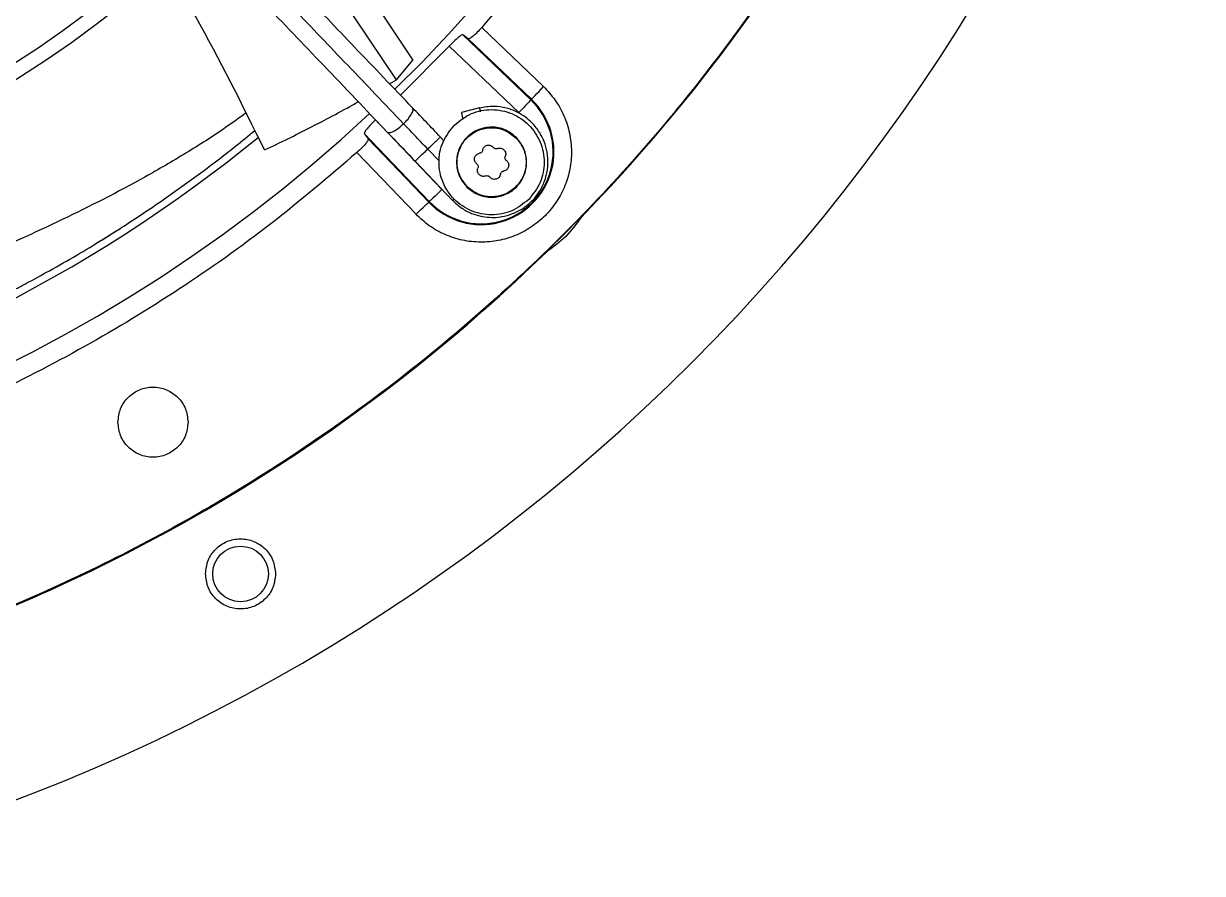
# Model space of a CAD drawing. Header units: inches. Extents: x 1229 to 1453, y -1023 to -720.
# Drawn here: x 1258.81 to 1266.76, y -757.85 to -752.12 of the extents above; entities that cross this region are included whole.
import ezdxf

# ---------------------------------------------------------------- set-up
doc = ezdxf.new("R2010")
doc.units = ezdxf.units.IN
doc.header["$MEASUREMENT"] = 0

msp = doc.modelspace()

# ---------------------------------------------------------------- linework, layer by layer
at = {"color": 18, "linetype": 'Continuous', "lineweight": 25, "true_color": 0x000000}
for p, q in [((1261.3277, -752.5), (1260.4106, -751.1334)), ((1261.9026, -752.148), (1262.3194, -752.5464)), ((1261.8117, -752.2245), (1261.7756, -752.1976)), ((1261.7756, -752.1976), (1262.2339, -752.6358)), ((1261.8117, -752.2245), (1262.2378, -752.6318)), ((1261.6837, -752.2732), (1261.3537, -752.6031)), ((1262.1523, -752.7212), (1261.6837, -752.2732)), ((1261.3277, -752.5), (1261.4372, -752.3671)), ((1261.2811, -752.5272), (1261.3277, -752.5)), ((1262.2378, -752.6318), (1262.2339, -752.6358)), ((1261.887, -752.6902), (1261.7649, -752.7199)), ((1261.1862, -752.7706), (1261.6343, -753.2393)), ((1261.1107, -752.8625), (1261.1376, -752.8987)), ((1261.1107, -752.8625), (1261.5489, -753.3209)), ((1261.6476, -752.9107), (1261.6237, -752.8857)), ((1261.5449, -753.3247), (1261.1376, -752.8987)), ((1261.6145, -753.047), (1261.5383, -752.9673)), ((1261.4595, -753.4063), (1261.0611, -752.9896)), ((1261.4529, -753.0489), (1261.706, -753.3137)), ((1261.5489, -753.3209), (1261.5449, -753.3247))]:
    msp.add_line(p, q, dxfattribs=at)
at = {"color": 18, "linetype": 'Continuous', "lineweight": 25, "true_color": 0x000000, "flags": 128}
for points in [[(1262.2378, -752.6318), (1262.2396, -752.6299), (1262.2444, -752.6249), (1262.252, -752.6169), (1262.2622, -752.6063), (1262.2745, -752.5934), (1262.2885, -752.5788), (1262.3036, -752.5629), (1262.3194, -752.5464)], [(1262.2339, -752.6358), (1262.2321, -752.6377), (1262.2273, -752.6428), (1262.2197, -752.6507), (1262.2095, -752.6614), (1262.1972, -752.6742), (1262.1832, -752.6889), (1262.1681, -752.7047), (1262.1523, -752.7212)], [(1261.6343, -753.2393), (1261.6178, -753.255), (1261.6019, -753.2702), (1261.5873, -753.2842), (1261.5744, -753.2965), (1261.5638, -753.3066), (1261.5558, -753.3143), (1261.5508, -753.3191), (1261.5489, -753.3209)], [(1261.4595, -753.4063), (1261.476, -753.3906), (1261.4918, -753.3754), (1261.5065, -753.3614), (1261.5193, -753.3491), (1261.53, -753.339), (1261.5379, -753.3314), (1261.543, -753.3265), (1261.5449, -753.3247)]]:
    msp.add_lwpolyline(points, dxfattribs=at)
at = {"color": 18, "linetype": 'Continuous', "lineweight": 25, "true_color": 0x000000}
for centre, radius in [((1254.1739, -745.2608), 11.7126), ((1254.1739, -745.2608), 8.5704), ((1254.1739, -745.2608), 8.472), ((1260.2762, -755.8304), 0.1875)]:
    msp.add_circle(centre, radius, dxfattribs=at)
for centre, radius, start, end in [((1254.1739, -745.2608), 10.2157, 314.3624, 43.03697), ((1254.1739, -745.2608), 12.9331, 283.26667, 346.73333), ((1254.1739, -745.2608), 11.7147, 315.79736, 338.46866), ((1254.1739, -745.2608), 10.2157, 224.36307, 313.03719), ((1261.8991, -752.9861), 0.4901, 223.70945, 46.29055), ((1261.8991, -752.9861), 0.4845, 223.70945, 46.29055), ((1254.1739, -745.2608), 9.8425, 283.29628, 309.20157), ((1254.1739, -745.2608), 11.7147, 291.53134, 314.20264)]:
    msp.add_arc(centre, radius, start, end, dxfattribs=at)
for points, knots in [([(1265.8834, -745.2608), (1265.8786, -745.5163), (1265.8689, -746.0272), (1265.7909, -746.7903), (1265.6667, -747.5468), (1265.4924, -748.2936), (1265.2699, -749.0274), (1264.9998, -749.745), (1264.6833, -750.4435), (1264.3218, -751.1197), (1263.9169, -751.7709), (1263.4703, -752.3942), (1262.9838, -752.9869), (1262.4597, -753.5466), (1261.9, -754.0708), (1261.3073, -754.5572), (1260.684, -755.0039), (1260.0328, -755.4088), (1259.3565, -755.7703), (1258.6581, -756.0867), (1257.9404, -756.3568), (1257.2067, -756.5794), (1256.4599, -756.7535), (1255.7033, -756.8784), (1254.9402, -756.9536), (1254.1739, -756.9787), (1253.4075, -756.9536), (1252.6444, -756.8784), (1251.8878, -756.7535), (1251.141, -756.5794), (1250.4073, -756.3568), (1249.6896, -756.0867), (1248.9912, -755.7702), (1248.3149, -755.4088), (1247.6637, -755.0039), (1247.0405, -754.5572), (1246.4477, -754.0708), (1245.8881, -753.5466), (1245.3639, -752.9869), (1244.8774, -752.3942), (1244.4308, -751.7709), (1244.0259, -751.1197), (1243.6644, -750.4435), (1243.3479, -749.745), (1243.0778, -749.0274), (1242.8553, -748.2936), (1242.681, -747.5468), (1242.5568, -746.7903), (1242.4788, -746.0272), (1242.4692, -745.5163), (1242.4643, -745.2608)], [0, 0, 0, 0, 0.020833, 0.041667, 0.0625, 0.083333, 0.104167, 0.125, 0.145833, 0.166667, 0.1875, 0.208333, 0.229167, 0.25, 0.270833, 0.291667, 0.3125, 0.333333, 0.354167, 0.375, 0.395833, 0.416667, 0.4375, 0.458333, 0.479167, 0.5, 0.520833, 0.541667, 0.5625, 0.583333, 0.604167, 0.625, 0.645833, 0.666667, 0.6875, 0.708333, 0.729167, 0.75, 0.770833, 0.791667, 0.8125, 0.833333, 0.854167, 0.875, 0.895833, 0.916667, 0.9375, 0.958333, 0.979167, 1, 1, 1, 1]), ([(1264.5261, -745.2608), (1264.5208, -745.512), (1264.5102, -746.0143), (1264.4249, -746.7639), (1264.2893, -747.5054), (1264.0991, -748.2351), (1263.8566, -748.949), (1263.5626, -749.6434), (1263.2192, -750.3147), (1262.8271, -750.9586), (1262.3921, -751.5749), (1262.0658, -751.957), (1261.9026, -752.148)], [0, 0, 0, 0, 0.1, 0.2, 0.3000001, 0.4, 0.5, 0.6, 0.7000001, 0.8000001, 0.9000001, 1, 1, 1, 1]), ([(1260.5281, -751.0019), (1260.5446, -751.0266), (1260.8497, -751.4819), (1261.1517, -751.9369), (1261.4372, -752.3671)], [0, 0, 0, 0, 0.054287, 1, 1, 1, 1]), ([(1261.4362, -752.6894), (1261.3061, -752.5533), (1261.054, -752.2895), (1260.685, -751.9033), (1260.3948, -751.5997), (1260.2272, -751.4243), (1260.1757, -751.3704)], [0, 0, 0, 0, 0.311686, 0.604241, 0.878427, 1, 1, 1, 1]), ([(1261.3753, -752.7966), (1261.2499, -752.6654), (1261.0033, -752.4074), (1260.6623, -752.0506), (1260.3567, -751.7308), (1260.1727, -751.5383), (1260.0823, -751.4436)], [0, 0, 0, 0, 0.292964, 0.576036, 0.791578, 1, 1, 1, 1]), ([(1260.0048, -751.5335), (1260.0196, -751.5489), (1260.1616, -751.6976), (1260.4385, -751.9873), (1260.8444, -752.4121), (1261.122, -752.7026), (1261.2654, -752.8526)], [0, 0, 0, 0, 0.034882, 0.334856, 0.656456, 1, 1, 1, 1]), ([(1260.438, -752.973), (1260.2875, -752.6693), (1260.0805, -752.2514), (1259.8451, -751.8492), (1259.7807, -751.7393)], [0, 0, 0, 0, 0.726612, 1, 1, 1, 1]), ([(1261.9026, -752.148), (1261.8924, -752.1591), (1261.8718, -752.1815), (1261.843, -752.2078), (1261.8205, -752.2245), (1261.8147, -752.2245), (1261.8117, -752.2245)], [0, 0, 0, 0, 0.24423, 0.4964, 0.747202, 1, 1, 1, 1]), ([(1261.7756, -752.1976), (1261.7726, -752.1976), (1261.7668, -752.1976), (1261.7443, -752.2143), (1261.7152, -752.2403), (1261.6941, -752.2623), (1261.6837, -752.2732)], [0, 0, 0, 0, 0.252626, 0.503248, 0.755217, 1, 1, 1, 1]), ([(1262.3194, -752.5464), (1262.3463, -752.5753), (1262.4011, -752.6339), (1262.4601, -752.7413), (1262.4982, -752.8588), (1262.5113, -752.981), (1262.5003, -753.1011), (1262.4664, -753.216), (1262.4101, -753.3234), (1262.3322, -753.4191), (1262.2365, -753.4971), (1262.1291, -753.5533), (1262.0141, -753.5872), (1261.8941, -753.5983), (1261.7718, -753.5852), (1261.6543, -753.5471), (1261.547, -753.4881), (1261.4883, -753.4333), (1261.4595, -753.4063)], [0, 0, 0, 0, 0.0609954, 0.124061, 0.1879942, 0.2514906, 0.3132975, 0.3737131, 0.4362133, 0.5000005, 0.5637869, 0.6262875, 0.6867026, 0.74851, 0.8120066, 0.8759389, 0.9390044, 1, 1, 1, 1]), ([(1260.438, -752.973), (1260.4907, -752.9478), (1260.5924, -752.8993), (1260.7382, -752.826), (1260.8842, -752.7498), (1260.9936, -752.6911), (1261.0578, -752.6549), (1261.0699, -752.6481)], [0, 0, 0, 0, 0.246531, 0.476022, 0.688417, 0.941305, 1, 1, 1, 1]), ([(1260.3103, -752.7259), (1260.2662, -752.7579), (1260.1326, -752.8546), (1259.9063, -752.9971), (1259.5397, -753.2111), (1259.0738, -753.4475), (1258.5073, -753.704), (1258.1234, -753.8563), (1257.9314, -753.9325)], [0, 0, 0, 0, 0.0577, 0.174857, 0.292286, 0.527695, 0.763643, 1, 1, 1, 1]), ([(1261.3753, -752.7966), (1261.3858, -752.7859), (1261.4068, -752.7644), (1261.4296, -752.7317), (1261.442, -752.7037), (1261.4381, -752.6942), (1261.4362, -752.6894)], [0, 0, 0, 0, 0.242953, 0.485903, 0.742951, 1, 1, 1, 1]), ([(1261.6237, -752.8857), (1261.5919, -752.8524), (1261.5283, -752.7858), (1261.4669, -752.7216), (1261.4362, -752.6894)], [0, 0, 0, 0, 0.500002, 1, 1, 1, 1]), ([(1261.7045, -753.3121), (1261.7251, -753.331), (1261.7639, -753.3668), (1261.8308, -753.4011), (1261.8934, -753.4205), (1261.962, -753.4298), (1262.0351, -753.4258), (1262.1124, -753.4044), (1262.1819, -753.3685), (1262.2433, -753.3182), (1262.2929, -753.2558), (1262.3284, -753.1843), (1262.3479, -753.107), (1262.3508, -753.0278), (1262.3374, -752.9519), (1262.3147, -752.8942), (1262.2909, -752.8526), (1262.2684, -752.8207), (1262.2378, -752.7861), (1262.1951, -752.7493), (1262.1381, -752.7146), (1262.066, -752.6881), (1261.979, -752.6749), (1261.9183, -752.685), (1261.8863, -752.6903)], [0, 0, 0, 0, 0.053383, 0.100935, 0.142644, 0.178507, 0.233213, 0.281771, 0.331518, 0.382116, 0.432747, 0.483378, 0.53401, 0.584641, 0.634226, 0.680757, 0.70288, 0.726041, 0.755415, 0.791313, 0.833729, 0.882655, 0.938082, 1, 1, 1, 1]), ([(1261.7182, -752.8051), (1261.7547, -752.7761), (1261.8279, -752.718), (1261.9692, -752.6926), (1262.1077, -752.7197), (1262.2258, -752.7986), (1262.3047, -752.9167), (1262.3318, -753.0552), (1262.3064, -753.1965), (1262.2483, -753.2697), (1262.2193, -753.3062)], [0, 0, 0, 0, 0.125, 0.249999, 0.374999, 0.500001, 0.625, 0.75, 0.875001, 1, 1, 1, 1]), ([(1261.7652, -752.7214), (1261.7651, -752.721), (1261.7647, -752.7194), (1261.7674, -752.7304), (1261.7714, -752.7469), (1261.7751, -752.7621), (1261.7762, -752.7664)], [0, 0, 0, 0, 0.124221, 0.48944, 0.854973, 1, 1, 1, 1]), ([(1261.8863, -752.6903), (1261.8866, -752.6917), (1261.8872, -752.6939), (1261.8911, -752.7099), (1261.8927, -752.7165)], [0, 0, 0, 0, 0.58846, 1, 1, 1, 1]), ([(1261.1862, -752.7706), (1261.1754, -752.781), (1261.1534, -752.8022), (1261.1273, -752.8312), (1261.1107, -752.8538), (1261.1107, -752.8596), (1261.1107, -752.8625)], [0, 0, 0, 0, 0.244784, 0.496747, 0.747372, 1, 1, 1, 1]), ([(1261.2654, -752.8526), (1261.2701, -752.8548), (1261.2794, -752.8591), (1261.3079, -752.848), (1261.3416, -752.8267), (1261.364, -752.8067), (1261.3753, -752.7966)], [0, 0, 0, 0, 0.257047, 0.514093, 0.757042, 1, 1, 1, 1]), ([(1261.5383, -752.9673), (1261.5073, -752.9349), (1261.452, -752.877), (1261.3987, -752.8212), (1261.3753, -752.7966)], [0, 0, 0, 0, 0.559898, 1, 1, 1, 1]), ([(1262.2193, -753.3062), (1262.1827, -753.3353), (1262.1096, -753.3933), (1261.9683, -753.4188), (1261.8297, -753.3917), (1261.7117, -753.3127), (1261.6327, -753.1947), (1261.6056, -753.0561), (1261.6311, -752.9148), (1261.6892, -752.8417), (1261.7182, -752.8051)], [0, 0, 0, 0, 0.125001, 0.250001, 0.375, 0.5, 0.625, 0.75, 0.875, 1, 1, 1, 1]), ([(1259.4927, -753.4839), (1259.5864, -753.422), (1259.7641, -753.3046), (1260.0143, -753.1234), (1260.2133, -752.972), (1260.3287, -752.8775), (1260.3709, -752.8431)], [0, 0, 0, 0, 0.317134, 0.601378, 0.854454, 1, 1, 1, 1]), ([(1261.2654, -752.8526), (1261.2961, -752.8848), (1261.3575, -752.949), (1261.4211, -753.0156), (1261.4529, -753.0489)], [0, 0, 0, 0, 0.499998, 1, 1, 1, 1]), ([(1261.5383, -752.9673), (1261.5492, -752.9569), (1261.5709, -752.9361), (1261.5992, -752.9091), (1261.6196, -752.8896), (1261.6224, -752.887), (1261.6237, -752.8857)], [0, 0, 0, 0, 0.24295, 0.4859, 0.74295, 1, 1, 1, 1]), ([(1262.1358, -752.8886), (1262.1114, -752.8693), (1262.0626, -752.8306), (1261.9684, -752.8136), (1261.8761, -752.8317), (1261.7974, -752.8843), (1261.7447, -752.963), (1261.7267, -753.0554), (1261.7436, -753.1496), (1261.7823, -753.1983), (1261.8017, -753.2227)], [0, 0, 0, 0, 0.125001, 0.25, 0.374999, 0.499998, 0.624999, 0.749999, 0.874999, 1, 1, 1, 1]), ([(1261.8041, -753.2203), (1261.7851, -753.1963), (1261.7469, -753.1482), (1261.7302, -753.0554), (1261.748, -752.9644), (1261.7998, -752.8868), (1261.8774, -752.8349), (1261.9684, -752.8171), (1262.0613, -752.8339), (1262.1093, -752.872), (1262.1333, -752.8911)], [0, 0, 0, 0, 0.1249984, 0.2499988, 0.3749993, 0.4999977, 0.6249999, 0.7499986, 0.8750005, 1, 1, 1, 1]), ([(1261.8017, -753.2227), (1261.8261, -753.2421), (1261.8748, -753.2808), (1261.969, -753.2977), (1262.0614, -753.2797), (1262.1401, -753.2271), (1262.1927, -753.1483), (1262.2108, -753.056), (1262.1938, -752.9618), (1262.1551, -752.913), (1262.1358, -752.8886)], [0, 0, 0, 0, 0.124999, 0.249998, 0.374998, 0.499999, 0.624999, 0.749999, 0.875, 1, 1, 1, 1]), ([(1262.1333, -752.8911), (1262.1524, -752.9151), (1262.1905, -752.9631), (1262.2073, -753.056), (1262.1895, -753.147), (1262.1376, -753.2246), (1262.0601, -753.2764), (1261.969, -753.2942), (1261.8762, -753.2775), (1261.8282, -753.2393), (1261.8041, -753.2203)], [0, 0, 0, 0, 0.125, 0.25, 0.375, 0.499999, 0.624999, 0.75, 0.874998, 1, 1, 1, 1]), ([(1261.1376, -752.8987), (1261.1376, -752.9016), (1261.1376, -752.9074), (1261.1209, -752.9299), (1261.0945, -752.9587), (1261.0721, -752.9794), (1261.0611, -752.9896)], [0, 0, 0, 0, 0.2528, 0.503596, 0.755768, 1, 1, 1, 1]), ([(1261.4529, -753.0489), (1261.4543, -753.0476), (1261.457, -753.045), (1261.4775, -753.0254), (1261.5057, -752.9984), (1261.5275, -752.9777), (1261.5383, -752.9673)], [0, 0, 0, 0, 0.257049, 0.514095, 0.75705, 1, 1, 1, 1]), ([(1261.9086, -752.9752), (1261.9096, -752.9711), (1261.9113, -752.9633), (1261.9182, -752.9533), (1261.9271, -752.9457), (1261.938, -752.9411), (1261.9498, -752.9396), (1261.9613, -752.9417), (1261.9723, -752.947), (1261.9777, -752.9528), (1261.9806, -752.956)], [0, 0, 0, 0, 0.136252, 0.254606, 0.379598, 0.500013, 0.620407, 0.745434, 0.863769, 1, 1, 1, 1]), ([(1262.0083, -752.9634), (1262.0058, -752.9642), (1262.0009, -752.9657), (1261.9931, -752.9648), (1261.9858, -752.9617), (1261.9824, -752.9579), (1261.9806, -752.956)], [0, 0, 0, 0, 0.255944, 0.499894, 0.743912, 1, 1, 1, 1]), ([(1262.0083, -752.9634), (1262.0124, -752.9621), (1262.02, -752.9598), (1262.0321, -752.9607), (1262.0433, -752.9646), (1262.0493, -752.9697), (1262.0522, -752.9722)], [0, 0, 0, 0, 0.272477, 0.509179, 0.759211, 1, 1, 1, 1]), ([(1262.0522, -752.9722), (1262.0547, -752.9751), (1262.0598, -752.9811), (1262.0637, -752.9924), (1262.0646, -753.0045), (1262.0622, -753.0121), (1262.061, -753.0161)], [0, 0, 0, 0, 0.240785, 0.490794, 0.736613, 1, 1, 1, 1]), ([(1261.0611, -752.9896), (1260.8701, -753.1527), (1260.488, -753.4791), (1259.8717, -753.9141), (1259.2278, -754.3062), (1258.5565, -754.6496), (1257.8621, -754.9435), (1257.1482, -755.1861), (1256.4185, -755.3761), (1255.6769, -755.5125), (1254.9274, -755.5947), (1254.1739, -755.6221), (1253.4203, -755.5947), (1252.6708, -755.5125), (1251.9292, -755.3761), (1251.1995, -755.1861), (1250.4856, -754.9435), (1249.7912, -754.6496), (1249.1199, -754.3062), (1248.476, -753.9141), (1247.8597, -753.4791), (1247.4776, -753.1527), (1247.2866, -752.9896)], [0, 0, 0, 0, 0.0500001, 0.1, 0.15, 0.1999999, 0.25, 0.3, 0.35, 0.4000001, 0.45, 0.5000001, 0.5499999, 0.5999999, 0.65, 0.7, 0.75, 0.8000001, 0.8500001, 0.9000001, 0.9500001, 1, 1, 1, 1]), ([(1261.869, -753.0675), (1261.8659, -753.0646), (1261.86, -753.0592), (1261.8548, -753.0482), (1261.8527, -753.0367), (1261.8541, -753.025), (1261.8588, -753.0141), (1261.8663, -753.0052), (1261.8763, -752.9983), (1261.8841, -752.9965), (1261.8883, -752.9956)], [0, 0, 0, 0, 0.136222, 0.254553, 0.379562, 0.499975, 0.620367, 0.745376, 0.863737, 1, 1, 1, 1]), ([(1261.9086, -752.9752), (1261.908, -752.9778), (1261.9069, -752.9828), (1261.9022, -752.9891), (1261.8959, -752.9938), (1261.8909, -752.995), (1261.8883, -752.9956)], [0, 0, 0, 0, 0.256016, 0.500006, 0.743943, 1, 1, 1, 1]), ([(1262.0684, -753.0438), (1262.0715, -753.0467), (1262.0774, -753.0521), (1262.0827, -753.0631), (1262.0847, -753.0746), (1262.0834, -753.0864), (1262.0788, -753.0971), (1262.0713, -753.106), (1262.0614, -753.113), (1262.0534, -753.1148), (1262.0492, -753.1158)], [0, 0, 0, 0, 0.133503, 0.255989, 0.378469, 0.499258, 0.621544, 0.739531, 0.861867, 1, 1, 1, 1]), ([(1262.0684, -753.0438), (1262.0665, -753.0421), (1262.0628, -753.0386), (1262.0596, -753.0313), (1262.0587, -753.0235), (1262.0602, -753.0186), (1262.061, -753.0161)], [0, 0, 0, 0, 0.256057, 0.500102, 0.744, 1, 1, 1, 1]), ([(1261.869, -753.0675), (1261.871, -753.0693), (1261.8747, -753.0728), (1261.8778, -753.0801), (1261.8787, -753.0879), (1261.8772, -753.0928), (1261.8765, -753.0953)], [0, 0, 0, 0, 0.256053, 0.500094, 0.745977, 1, 1, 1, 1]), ([(1261.8852, -753.1392), (1261.8827, -753.1362), (1261.8776, -753.1302), (1261.8738, -753.1191), (1261.8728, -753.107), (1261.8752, -753.0994), (1261.8765, -753.0953)], [0, 0, 0, 0, 0.240813, 0.4908788, 0.7275178, 1, 1, 1, 1]), ([(1262.0288, -753.1361), (1262.0294, -753.1335), (1262.0306, -753.1285), (1262.0353, -753.1222), (1262.0416, -753.1175), (1262.0466, -753.1164), (1262.0492, -753.1158)], [0, 0, 0, 0, 0.256017, 0.499993, 0.743942, 1, 1, 1, 1]), ([(1261.9291, -753.1479), (1261.925, -753.1492), (1261.9174, -753.1516), (1261.9053, -753.1506), (1261.8942, -753.1468), (1261.8882, -753.1417), (1261.8852, -753.1392)], [0, 0, 0, 0, 0.272431, 0.509129, 0.759164, 1, 1, 1, 1]), ([(1261.9291, -753.1479), (1261.9316, -753.1472), (1261.9365, -753.1457), (1261.9444, -753.1466), (1261.9516, -753.1497), (1261.9551, -753.1535), (1261.9569, -753.1554)], [0, 0, 0, 0, 0.256, 0.499859, 0.743861, 1, 1, 1, 1]), ([(1262.0288, -753.1361), (1262.0279, -753.1403), (1262.0261, -753.1481), (1262.0193, -753.1581), (1262.0103, -753.1656), (1261.9994, -753.1703), (1261.9877, -753.1717), (1261.9762, -753.1696), (1261.9652, -753.1644), (1261.9598, -753.1585), (1261.9569, -753.1554)], [0, 0, 0, 0, 0.136248, 0.254617, 0.379611, 0.500031, 0.620427, 0.745455, 0.86377, 1, 1, 1, 1]), ([(1261.7045, -753.3121), (1261.705, -753.3116), (1261.7057, -753.311), (1261.7137, -753.3033), (1261.7152, -753.3018)], [0, 0, 0, 0, 0.8129995, 1, 1, 1, 1]), ([(1262.5719, -753.4283), (1262.5393, -753.4726), (1262.4743, -753.5612), (1262.3856, -753.6263), (1262.3413, -753.6588)], [0, 0, 0, 0, 0.500001, 1, 1, 1, 1]), ([(1258.7635, -753.9077), (1258.7855, -753.8962), (1258.861, -753.8569), (1258.9973, -753.7821), (1259.1676, -753.6849), (1259.3357, -753.584), (1259.4419, -753.5163), (1259.4927, -753.4839)], [0, 0, 0, 0, 0.088224, 0.302816, 0.554094, 0.78648, 1, 1, 1, 1]), ([(1259.2945, -753.6073), (1259.3412, -753.579), (1259.4062, -753.5396), (1259.4694, -753.4982), (1259.4872, -753.4865)], [0, 0, 0, 0, 0.7187509, 1, 1, 1, 1]), ([(1259.4494, -754.8075), (1259.453, -754.7766), (1259.4601, -754.7148), (1259.5147, -754.6362), (1259.5928, -754.5836), (1259.6857, -754.5652), (1259.7785, -754.5836), (1259.8566, -754.6362), (1259.9112, -754.7148), (1259.9183, -754.7766), (1259.9219, -754.8075)], [0, 0, 0, 0, 0.125, 0.249999, 0.375001, 0.5, 0.624999, 0.750001, 0.875, 1, 1, 1, 1]), ([(1259.9219, -754.8075), (1259.9183, -754.8385), (1259.9112, -754.9003), (1259.8566, -754.9789), (1259.7785, -755.0315), (1259.6857, -755.0499), (1259.5928, -755.0315), (1259.5147, -754.9789), (1259.4601, -754.9003), (1259.453, -754.8385), (1259.4494, -754.8075)], [0, 0, 0, 0, 0.124999, 0.249999, 0.375001, 0.5, 0.624999, 0.750001, 0.875001, 1, 1, 1, 1]), ([(1260.04, -755.8304), (1260.0435, -755.7996), (1260.0506, -755.738), (1260.1047, -755.6596), (1260.1822, -755.607), (1260.2745, -755.5881), (1260.3673, -755.6057), (1260.446, -755.6578), (1260.5016, -755.7367), (1260.5088, -755.7992), (1260.5124, -755.8304)], [0, 0, 0, 0, 0.124579, 0.248875, 0.373376, 0.497749, 0.622102, 0.747516, 0.873759, 1, 1, 1, 1]), ([(1260.5124, -755.8304), (1260.5089, -755.8614), (1260.5017, -755.9235), (1260.4467, -756.0023), (1260.3681, -756.0548), (1260.2747, -756.0728), (1260.1816, -756.0536), (1260.1039, -756.0004), (1260.0503, -755.9219), (1260.0434, -755.8608), (1260.04, -755.8304)], [0, 0, 0, 0, 0.125491, 0.250965, 0.376432, 0.501906, 0.627388, 0.752882, 0.877235, 1, 1, 1, 1])]:
    msp.add_open_spline(points, degree=3, knots=knots, dxfattribs=at)

doc.saveas('drawing.dxf')
